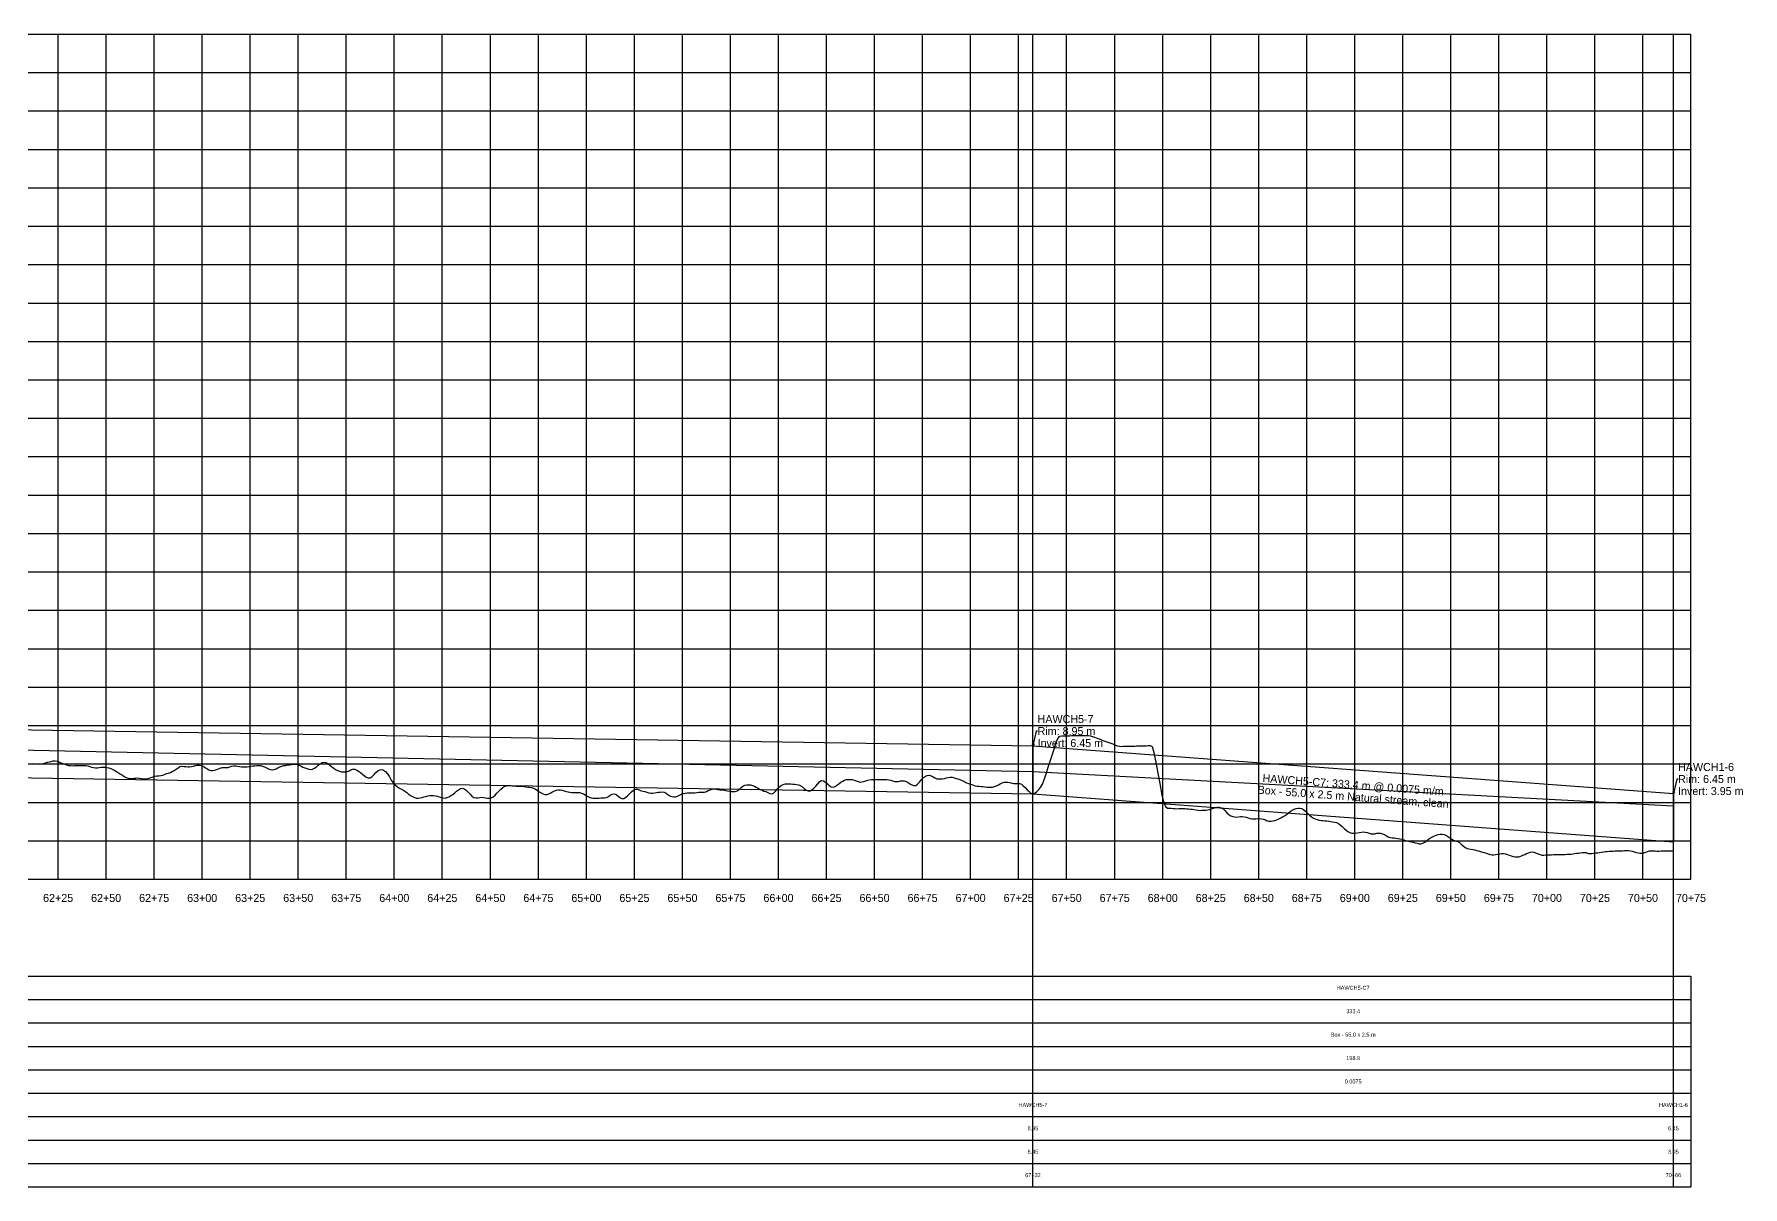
# Model space of a CAD drawing. Extents: x -64 to 7102, y -140 to 462.
# Drawn here: x 6213 to 7102, y -140 to 460 of the extents above; entities that cross this region are included whole.
import ezdxf
from ezdxf.enums import TextEntityAlignment as Align

# ---------------------------------------------------------------- set-up
doc = ezdxf.new("R2010")
doc.units = 0
for name, color, linetype in [('Annotation', 7, 'Continuous'), ('Annotation_Table', 254, 'Continuous'), ('Crown', 7, 'Continuous'), ('Grid', 254, 'Continuous'), ('Grid_Text', 7, 'Continuous'), ('Ground_Elevation', 3, 'Continuous'), ('Hydraulic_Grade', 5, 'Continuous'), ('Invert', 7, 'Continuous'), ('Structure', 7, 'Continuous')]:
    doc.layers.add(name, color=color, linetype=linetype)

msp = doc.modelspace()

# ---------------------------------------------------------------- linework, layer by layer
at = {"layer": 'Annotation', "color": 0}
for points in [[(6732.45, 89.49), (6732.25, 90.47), (6733.04, 90.29)], [(7065.86, 64.52), (7065.66, 65.5), (7066.45, 65.32)]]:
    msp.add_lwpolyline(points, close=True, dxfattribs=at)
for points in [[(6734.89, 97.11), (6734.15, 97.11), (6732.45, 89.49)], [(7068.3, 72.14), (7067.56, 72.14), (7065.86, 64.52)]]:
    msp.add_lwpolyline(points, dxfattribs=at)
at = {"layer": 'Annotation_Table', "color": 254}
for points in [[(6732.45, -140.21), (6732.45, 460)], [(7065.86, -140.21), (7065.86, 460)], [(-25, -30.48), (7074.95, -30.48)], [(7074.95, -30.48), (7074.95, -140.21)], [(-25, -42.67), (7074.95, -42.67)], [(-25, -54.86), (7074.95, -54.86)], [(-25, -67.06), (7074.95, -67.06)], [(-25, -79.25), (7074.95, -79.25)], [(-25, -91.44), (7074.95, -91.44)], [(-25, -103.63), (7074.95, -103.63)], [(-25, -115.82), (7074.95, -115.82)], [(-25, -128.02), (7074.95, -128.02)], [(-25, -140.21), (7074.95, -140.21)]]:
    msp.add_lwpolyline(points, dxfattribs=at)
at = {"layer": 'Crown', "color": 0}
for points in [[(5407.44, 110.56), (6732.45, 89.49)], [(6732.45, 89.49), (6732.45, 89.49)], [(6732.45, 89.49), (7065.86, 64.52)], [(7065.86, 64.52), (7065.86, 64.52)]]:
    msp.add_lwpolyline(points, dxfattribs=at)
at = {"layer": 'Grid', "color": 254}
for points in [[(-25, 460), (7075, 460)], [(6225, 20), (6225, 460)], [(6250, 20), (6250, 460)], [(6275, 20), (6275, 460)], [(6300, 20), (6300, 460)], [(6325, 20), (6325, 460)], [(6350, 20), (6350, 460)], [(6375, 20), (6375, 460)], [(6400, 20), (6400, 460)], [(6425, 20), (6425, 460)], [(6450, 20), (6450, 460)], [(6475, 20), (6475, 460)], [(6500, 20), (6500, 460)], [(6525, 20), (6525, 460)], [(6550, 20), (6550, 460)], [(6575, 20), (6575, 460)], [(6600, 20), (6600, 460)], [(6625, 20), (6625, 460)], [(6650, 20), (6650, 460)], [(6675, 20), (6675, 460)], [(6700, 20), (6700, 460)], [(6725, 20), (6725, 460)], [(6750, 20), (6750, 460)], [(6775, 20), (6775, 460)], [(6800, 20), (6800, 460)], [(6825, 20), (6825, 460)], [(6850, 20), (6850, 460)], [(6875, 20), (6875, 460)], [(6900, 20), (6900, 460)], [(6925, 20), (6925, 460)], [(6950, 20), (6950, 460)], [(6975, 20), (6975, 460)], [(7000, 20), (7000, 460)], [(7025, 20), (7025, 460)], [(7050, 20), (7050, 460)], [(7075, 20), (7075, 460)], [(-25, 440), (7075, 440)], [(-25, 420), (7075, 420)], [(-25, 400), (7075, 400)], [(-25, 380), (7075, 380)], [(-25, 360), (7075, 360)], [(-25, 340), (7075, 340)], [(-25, 320), (7075, 320)], [(-25, 300), (7075, 300)], [(-25, 280), (7075, 280)], [(-25, 260), (7075, 260)], [(-25, 240), (7075, 240)], [(-25, 220), (7075, 220)], [(-25, 200), (7075, 200)], [(-25, 180), (7075, 180)], [(-25, 160), (7075, 160)], [(-25, 140), (7075, 140)], [(-25, 120), (7075, 120)], [(-25, 100), (7075, 100)], [(-25, 80), (7075, 80)], [(-25, 60), (7075, 60)], [(-25, 40), (7075, 40)], [(-25, 20), (7075, 20)]]:
    msp.add_lwpolyline(points, dxfattribs=at)
at = {"layer": 'Ground_Elevation', "color": 3}
msp.add_lwpolyline([(6212.44, 80.25), (6213.44, 80.11), (6214.44, 79.98), (6215.44, 79.93), (6216.44, 80.05), (6217.44, 80.27), (6218.44, 80.6), (6219.44, 80.88), (6220.44, 81.13), (6221.44, 81.35), (6222.44, 81.53), (6223.44, 81.6), (6224.44, 81.42), (6225.44, 81.08), (6226.44, 80.62), (6227.44, 80.21), (6228.44, 79.83), (6229.44, 79.5), (6230.44, 79.25), (6231.44, 79.1), (6232.44, 79.07), (6233.44, 79.11), (6234.44, 79.16), (6235.44, 79.14), (6236.44, 79.13), (6237.44, 79.16), (6238.44, 79.21), (6239.44, 79.15), (6240.44, 78.95), (6241.44, 78.6), (6242.44, 78.29), (6243.44, 78.08), (6244.44, 78.01), (6245.44, 78.03), (6246.44, 78.11), (6247.44, 78.25), (6248.44, 78.32), (6249.44, 78.3), (6250.44, 78.18), (6251.44, 77.96), (6252.44, 77.63), (6253.44, 77.16), (6254.44, 76.59), (6255.44, 75.98), (6256.44, 75.35), (6257.44, 74.71), (6258.44, 74.07), (6259.44, 73.48), (6260.44, 72.96), (6261.44, 72.61), (6262.44, 72.42), (6263.44, 72.45), (6264.44, 72.54), (6265.44, 72.65), (6266.44, 72.69), (6267.44, 72.64), (6268.44, 72.49), (6269.44, 72.32), (6270.44, 72.25), (6271.44, 72.35), (6272.44, 72.63), (6273.44, 72.99), (6274.44, 73.36), (6275.44, 73.61), (6276.44, 73.78), (6277.44, 73.85), (6278.44, 73.93), (6279.44, 74.09), (6280.44, 74.54), (6281.44, 75), (6282.44, 75.25), (6283.44, 75.57), (6284.44, 76.02), (6285.44, 76.6), (6286.44, 77.28), (6287.44, 77.98), (6288.44, 78.61), (6289.44, 78.92), (6290.44, 78.74), (6291.44, 78.59), (6292.44, 78.53), (6293.44, 78.54), (6294.44, 78.66), (6295.44, 78.89), (6296.44, 79.19), (6297.44, 79.37), (6298.44, 79.41), (6299.44, 79.21), (6300.44, 78.82), (6301.44, 78.23), (6302.44, 77.56), (6303.44, 76.95), (6304.44, 76.61), (6305.44, 76.56), (6306.44, 76.78), (6307.44, 77.15), (6308.44, 77.52), (6309.44, 77.85), (6310.44, 78.1), (6311.44, 78.13), (6312.44, 78.11), (6313.44, 78.23), (6314.44, 78.49), (6315.44, 78.79), (6316.44, 79.01), (6317.44, 79.02), (6318.44, 78.87), (6319.44, 78.7), (6320.44, 78.56), (6321.44, 78.49), (6322.44, 78.49), (6323.44, 78.54), (6324.44, 78.65), (6325.44, 78.77), (6326.44, 78.93), (6327.44, 79.09), (6328.44, 79.2), (6329.44, 79.23), (6330.44, 79.12), (6331.44, 78.85), (6332.44, 78.51), (6333.44, 77.99), (6334.44, 77.45), (6335.44, 77.02), (6336.44, 76.88), (6337.44, 77.02), (6338.44, 77.43), (6339.44, 77.97), (6340.44, 78.51), (6341.44, 78.91), (6342.44, 79.12), (6343.44, 79.25), (6344.44, 79.47), (6345.44, 79.61), (6346.44, 79.71), (6347.44, 79.82), (6348.44, 79.86), (6349.44, 79.79), (6350.44, 79.36), (6351.44, 78.79), (6352.44, 78.3), (6353.44, 77.9), (6354.44, 77.58), (6355.44, 77.29), (6356.44, 77.15), (6357.44, 77.26), (6358.44, 77.79), (6359.44, 78.55), (6360.44, 79.38), (6361.44, 80.13), (6362.44, 80.71), (6363.44, 80.97), (6364.44, 80.81), (6365.44, 80.28), (6366.44, 79.32), (6367.44, 78.5), (6368.44, 77.81), (6369.44, 77.18), (6370.44, 76.61), (6371.44, 76.19), (6372.44, 75.97), (6373.44, 75.85), (6374.44, 75.83), (6375.44, 75.99), (6376.44, 76.4), (6377.44, 76.93), (6378.44, 77.22), (6379.44, 77.21), (6380.44, 76.84), (6381.44, 76.27), (6382.44, 75.54), (6383.44, 74.69), (6384.44, 73.84), (6385.44, 73.12), (6386.44, 72.73), (6387.44, 72.81), (6388.44, 73.44), (6389.44, 74.43), (6390.44, 75.47), (6391.44, 76.38), (6392.44, 76.91), (6393.44, 77.08), (6394.44, 76.83), (6395.44, 76.03), (6396.44, 74.79), (6397.44, 73.21), (6398.44, 71.58), (6399.44, 70.16), (6400.44, 69.11), (6401.44, 68.25), (6402.44, 67.52), (6403.44, 66.96), (6404.44, 66.44), (6405.44, 65.82), (6406.44, 65.09), (6407.44, 64.3), (6408.44, 63.59), (6409.44, 62.97), (6410.44, 62.48), (6411.44, 62.26), (6412.44, 62.25), (6413.44, 62.4), (6414.44, 62.58), (6415.44, 62.82), (6416.44, 63.1), (6417.44, 63.36), (6418.44, 63.54), (6419.44, 63.57), (6420.44, 63.52), (6421.44, 63.41), (6422.44, 63.22), (6423.44, 62.92), (6424.44, 62.56), (6425.44, 62.28), (6426.44, 62.22), (6427.44, 62.45), (6428.44, 62.91), (6429.44, 63.5), (6430.44, 64.14), (6431.44, 64.92), (6432.44, 65.77), (6433.44, 66.6), (6434.44, 67.15), (6435.44, 67.32), (6436.44, 66.98), (6437.44, 66.28), (6438.44, 65.3), (6439.44, 64.2), (6440.44, 63.22), (6441.44, 62.56), (6442.44, 62.31), (6443.44, 62.37), (6444.44, 62.55), (6445.44, 62.63), (6446.44, 62.57), (6447.44, 62.36), (6448.44, 62.17), (6449.44, 62.1), (6450.44, 62.33), (6451.44, 62.88), (6452.44, 63.71), (6453.44, 64.76), (6454.44, 65.86), (6455.44, 66.92), (6456.44, 67.75), (6457.44, 68.36), (6458.44, 68.65), (6459.44, 68.74), (6460.44, 68.71), (6461.44, 68.62), (6462.44, 68.54), (6463.44, 68.47), (6464.44, 68.41), (6465.44, 68.37), (6466.44, 68.35), (6467.44, 68.27), (6468.44, 68.14), (6469.44, 67.99), (6470.44, 67.84), (6471.44, 67.66), (6472.44, 67.38), (6473.44, 66.9), (6474.44, 66.28), (6475.44, 65.55), (6476.44, 64.87), (6477.44, 64.37), (6478.44, 64.09), (6479.44, 64.12), (6480.44, 64.43), (6481.44, 64.94), (6482.44, 65.51), (6483.44, 65.98), (6484.44, 66.3), (6485.44, 66.48), (6486.44, 66.5), (6487.44, 66.33), (6488.44, 66.04), (6489.44, 65.7), (6490.44, 65.42), (6491.44, 65.22), (6492.44, 65.16), (6493.44, 65.17), (6494.44, 65.2), (6495.44, 65.18), (6496.44, 65.06), (6497.44, 64.81), (6498.44, 64.42), (6499.44, 63.88), (6500.44, 63.25), (6501.44, 62.74), (6502.44, 62.39), (6503.44, 62.23), (6504.44, 62.15), (6505.44, 62.15), (6506.44, 62.24), (6507.44, 62.33), (6508.44, 62.35), (6509.44, 62.4), (6510.44, 62.6), (6511.44, 63.06), (6512.44, 63.67), (6513.44, 64.23), (6514.44, 64.38), (6515.44, 64.09), (6516.44, 63.43), (6517.44, 62.55), (6518.44, 62.02), (6519.44, 62.01), (6520.44, 62.53), (6521.44, 63.39), (6522.44, 64.44), (6523.44, 65.52), (6524.44, 66.4), (6525.44, 66.85), (6526.44, 66.8), (6527.44, 66.47), (6528.44, 66.07), (6529.44, 65.79), (6530.44, 65.58), (6531.44, 65.29), (6532.44, 64.97), (6533.44, 64.74), (6534.44, 64.8), (6535.44, 64.99), (6536.44, 65.18), (6537.44, 65.25), (6538.44, 65.33), (6539.44, 65.43), (6540.44, 65.28), (6541.44, 64.81), (6542.44, 64.08), (6543.44, 63.47), (6544.44, 63.07), (6545.44, 62.9), (6546.44, 62.95), (6547.44, 63.21), (6548.44, 63.7), (6549.44, 64.24), (6550.44, 64.67), (6551.44, 64.84), (6552.44, 64.89), (6553.44, 64.94), (6554.44, 64.93), (6555.44, 64.91), (6556.44, 64.96), (6557.44, 65.11), (6558.44, 65.28), (6559.44, 65.32), (6560.44, 65.28), (6561.44, 65.3), (6562.44, 65.68), (6563.44, 66.16), (6564.44, 66.58), (6565.44, 66.88), (6566.44, 66.96), (6567.44, 66.84), (6568.44, 66.66), (6569.44, 66.57), (6570.44, 66.57), (6571.44, 66.46), (6572.44, 66.23), (6573.44, 66.01), (6574.44, 65.81), (6575.44, 65.65), (6576.44, 65.57), (6577.44, 65.68), (6578.44, 66.06), (6579.44, 66.7), (6580.44, 67.58), (6581.44, 68.35), (6582.44, 68.87), (6583.44, 69.11), (6584.44, 69.17), (6585.44, 69.06), (6586.44, 68.79), (6587.44, 68.38), (6588.44, 67.87), (6589.44, 67.3), (6590.44, 66.75), (6591.44, 66.26), (6592.44, 65.89), (6593.44, 65.6), (6594.44, 65.19), (6595.44, 64.63), (6596.44, 64.47), (6597.44, 64.86), (6598.44, 65.82), (6599.44, 67.03), (6600.44, 68.12), (6601.44, 68.85), (6602.44, 69.3), (6603.44, 69.57), (6604.44, 69.7), (6605.44, 69.71), (6606.44, 69.61), (6607.44, 69.48), (6608.44, 69.41), (6609.44, 69.3), (6610.44, 69.13), (6611.44, 68.73), (6612.44, 68.05), (6613.44, 67.2), (6614.44, 66.4), (6615.44, 65.93), (6616.44, 66), (6617.44, 66.51), (6618.44, 67.36), (6619.44, 68.47), (6620.44, 69.69), (6621.44, 70.82), (6622.44, 71.32), (6623.44, 71.18), (6624.44, 70.46), (6625.44, 69.56), (6626.44, 68.69), (6627.44, 68.05), (6628.44, 67.91), (6629.44, 68.26), (6630.44, 68.92), (6631.44, 69.68), (6632.44, 70.44), (6633.44, 71.09), (6634.44, 71.56), (6635.44, 71.85), (6636.44, 71.96), (6637.44, 71.92), (6638.44, 71.92), (6639.44, 71.52), (6640.44, 71.14), (6641.44, 70.78), (6642.44, 70.59), (6643.44, 70.62), (6644.44, 70.81), (6645.44, 71.12), (6646.44, 71.48), (6647.44, 71.78), (6648.44, 71.92), (6649.44, 71.96), (6650.44, 71.93), (6651.44, 71.92), (6652.44, 71.89), (6653.44, 71.88), (6654.44, 71.89), (6655.44, 71.92), (6656.44, 71.92), (6657.44, 71.77), (6658.44, 71.47), (6659.44, 71.12), (6660.44, 70.9), (6661.44, 70.84), (6662.44, 70.94), (6663.44, 71.14), (6664.44, 71.26), (6665.44, 71.19), (6666.44, 70.83), (6667.44, 70.27), (6668.44, 69.65), (6669.44, 69.1), (6670.44, 68.75), (6671.44, 68.75), (6672.44, 69.43), (6673.44, 70.56), (6674.44, 71.88), (6675.44, 72.91), (6676.44, 73.61), (6677.44, 73.99), (6678.44, 74.1), (6679.44, 73.88), (6680.44, 73.35), (6681.44, 72.74), (6682.44, 72.32), (6683.44, 72.18), (6684.44, 72.21), (6685.44, 72.3), (6686.44, 72.46), (6687.44, 72.73), (6688.44, 73), (6689.44, 73.14), (6690.44, 73.04), (6691.44, 72.8), (6692.44, 72.5), (6693.44, 72.21), (6694.44, 71.87), (6695.44, 71.45), (6696.44, 70.95), (6697.44, 70.42), (6698.44, 69.96), (6699.44, 69.56), (6700.44, 69.21), (6701.44, 68.9), (6702.44, 68.65), (6703.44, 68.49), (6704.44, 68.39), (6705.44, 68.32), (6706.44, 68.22), (6707.44, 68.07), (6708.44, 67.92), (6709.44, 67.83), (6710.44, 67.84), (6711.44, 67.97), (6712.44, 68.23), (6713.44, 68.63), (6714.44, 69.14), (6715.44, 69.67), (6716.44, 70.14), (6717.44, 70.45), (6718.44, 70.56), (6719.44, 70.48), (6720.44, 70.27), (6721.44, 70.04), (6722.44, 69.86), (6723.44, 69.79), (6724.44, 69.8), (6725.44, 69.73), (6726.44, 69.38), (6727.44, 68.67), (6728.44, 67.68), (6729.44, 66.59), (6730.44, 65.59), (6731.44, 64.84), (6732.44, 64.49), (6733.44, 64.78), (6734.44, 65.64), (6735.44, 66.63), (6736.44, 67.66), (6737.44, 69.47), (6738.44, 72.26), (6739.44, 75.3), (6740.44, 78.39), (6741.44, 81.49), (6742.44, 84.61), (6743.44, 87.75), (6744.44, 90.74), (6745.44, 93.32), (6746.44, 94.5), (6747.44, 94.64), (6748.44, 94.66), (6749.44, 94.67), (6750.44, 94.7), (6751.44, 94.72), (6752.44, 94.73), (6753.44, 94.75), (6754.44, 94.76), (6755.44, 94.78), (6756.44, 94.8), (6757.44, 94.82), (6758.44, 94.83), (6759.44, 94.85), (6760.44, 94.87), (6761.44, 94.87), (6762.44, 94.7), (6763.44, 94.35), (6764.44, 93.97), (6765.44, 93.59), (6766.44, 93.2), (6767.44, 92.83), (6768.44, 92.45), (6769.44, 92.08), (6770.44, 91.7), (6771.44, 91.33), (6772.44, 90.96), (6773.44, 90.59), (6774.44, 90.22), (6775.44, 89.86), (6776.44, 89.5), (6777.44, 89.21), (6778.44, 89.14), (6779.44, 89.17), (6780.44, 89.2), (6781.44, 89.22), (6782.44, 89.25), (6783.44, 89.28), (6784.44, 89.3), (6785.44, 89.33), (6786.44, 89.36), (6787.44, 89.39), (6788.44, 89.42), (6789.44, 89.45), (6790.44, 89.47), (6791.44, 89.5), (6792.44, 89.53), (6793.44, 89.54), (6794.44, 89.05), (6795.44, 85.9), (6796.44, 80.69), (6797.44, 75.27), (6798.44, 69.79), (6799.44, 64.52), (6800.44, 60.21), (6801.44, 57.8), (6802.44, 57.04), (6803.44, 56.91), (6804.44, 56.89), (6805.44, 56.84), (6806.44, 56.76), (6807.44, 56.7), (6808.44, 56.71), (6809.44, 56.79), (6810.44, 56.85), (6811.44, 56.8), (6812.44, 56.68), (6813.44, 56.56), (6814.44, 56.5), (6815.44, 56.42), (6816.44, 56.28), (6817.44, 56.05), (6818.44, 55.89), (6819.44, 55.83), (6820.44, 55.89), (6821.44, 55.94), (6822.44, 55.99), (6823.44, 56.08), (6824.44, 56.31), (6825.44, 56.62), (6826.44, 56.94), (6827.44, 57.23), (6828.44, 57.44), (6829.44, 57.5), (6830.44, 57.21), (6831.44, 56.58), (6832.44, 55.64), (6833.44, 54.57), (6834.44, 53.6), (6835.44, 52.92), (6836.44, 52.55), (6837.44, 52.37), (6838.44, 52.33), (6839.44, 52.46), (6840.44, 52.62), (6841.44, 52.69), (6842.44, 52.52), (6843.44, 52.22), (6844.44, 51.85), (6845.44, 51.53), (6846.44, 51.34), (6847.44, 51.33), (6848.44, 51.47), (6849.44, 51.59), (6850.44, 51.62), (6851.44, 51.5), (6852.44, 51.23), (6853.44, 50.82), (6854.44, 50.36), (6855.44, 50.13), (6856.44, 50.19), (6857.44, 50.32), (6858.44, 50.53), (6859.44, 50.87), (6860.44, 51.4), (6861.44, 51.95), (6862.44, 52.48), (6863.44, 53.06), (6864.44, 53.74), (6865.44, 54.5), (6866.44, 55.21), (6867.44, 55.85), (6868.44, 56.38), (6869.44, 56.77), (6870.44, 57), (6871.44, 57.01), (6872.44, 56.71), (6873.44, 56.07), (6874.44, 55.27), (6875.44, 54.31), (6876.44, 53.35), (6877.44, 52.48), (6878.44, 51.84), (6879.44, 51.38), (6880.44, 51.05), (6881.44, 50.79), (6882.44, 50.63), (6883.44, 50.56), (6884.44, 50.46), (6885.44, 50.32), (6886.44, 50.15), (6887.44, 50), (6888.44, 49.87), (6889.44, 49.71), (6890.44, 49.45), (6891.44, 49), (6892.44, 48.31), (6893.44, 47.34), (6894.44, 46.34), (6895.44, 45.45), (6896.44, 44.8), (6897.44, 44.33), (6898.44, 44.02), (6899.44, 43.89), (6900.44, 43.93), (6901.44, 44.08), (6902.44, 44.29), (6903.44, 44.49), (6904.44, 44.59), (6905.44, 44.54), (6906.44, 44.27), (6907.44, 43.92), (6908.44, 43.66), (6909.44, 43.6), (6910.44, 43.69), (6911.44, 43.87), (6912.44, 43.97), (6913.44, 43.94), (6914.44, 43.66), (6915.44, 43.18), (6916.44, 42.6), (6917.44, 42.01), (6918.44, 41.64), (6919.44, 41.48), (6920.44, 41.48), (6921.44, 41.41), (6922.44, 41.26), (6923.44, 41.02), (6924.44, 40.78), (6925.44, 40.5), (6926.44, 40.18), (6927.44, 39.89), (6928.44, 39.65), (6929.44, 39.46), (6930.44, 39.25), (6931.44, 38.98), (6932.44, 38.66), (6933.44, 38.45), (6934.44, 38.46), (6935.44, 38.76), (6936.44, 39.31), (6937.44, 40), (6938.44, 40.78), (6939.44, 41.51), (6940.44, 42.11), (6941.44, 42.55), (6942.44, 42.91), (6943.44, 43.2), (6944.44, 43.43), (6945.44, 43.47), (6946.44, 43.29), (6947.44, 42.85), (6948.44, 42.2), (6949.44, 41.48), (6950.44, 40.79), (6951.44, 40.29), (6952.44, 39.93), (6953.44, 39.58), (6954.44, 39.02), (6955.44, 38.26), (6956.44, 37.36), (6957.44, 36.52), (6958.44, 36.02), (6959.44, 35.79), (6960.44, 35.63), (6961.44, 35.45), (6962.44, 35.24), (6963.44, 34.99), (6964.44, 34.74), (6965.44, 34.45), (6966.44, 34.13), (6967.44, 33.83), (6968.44, 33.54), (6969.44, 33.23), (6970.44, 32.92), (6971.44, 32.69), (6972.44, 32.73), (6973.44, 32.88), (6974.44, 33.05), (6975.44, 33.21), (6976.44, 33.34), (6977.44, 33.36), (6978.44, 33.22), (6979.44, 32.92), (6980.44, 32.51), (6981.44, 32.11), (6982.44, 31.79), (6983.44, 31.61), (6984.44, 31.56), (6985.44, 31.69), (6986.44, 32.02), (6987.44, 32.46), (6988.44, 32.87), (6989.44, 33.32), (6990.44, 33.74), (6991.44, 34.12), (6992.44, 34.3), (6993.44, 34.07), (6994.44, 33.61), (6995.44, 33.17), (6996.44, 32.76), (6997.44, 32.47), (6998.44, 32.49), (6999.44, 32.66), (7000.44, 32.71), (7001.44, 32.73), (7002.44, 32.74), (7003.44, 32.77), (7004.44, 32.79), (7005.44, 32.8), (7006.44, 32.81), (7007.44, 32.82), (7008.44, 32.85), (7009.44, 32.88), (7010.44, 32.94), (7011.44, 33.01), (7012.44, 33.1), (7013.44, 33.21), (7014.44, 33.34), (7015.44, 33.47), (7016.44, 33.61), (7017.44, 33.74), (7018.44, 33.85), (7019.44, 33.93), (7020.44, 33.89), (7021.44, 33.38), (7022.44, 33.32), (7023.44, 33.44), (7024.44, 33.53), (7025.44, 33.64), (7026.44, 33.76), (7027.44, 33.9), (7028.44, 34.04), (7029.44, 34.18), (7030.44, 34.32), (7031.44, 34.44), (7032.44, 34.52), (7033.44, 34.59), (7034.44, 34.64), (7035.44, 34.67), (7036.44, 34.7), (7037.44, 34.72), (7038.44, 34.75), (7039.44, 34.8), (7040.44, 34.86), (7041.44, 34.92), (7042.44, 34.91), (7043.44, 34.79), (7044.44, 34.55), (7045.44, 34.26), (7046.44, 33.96), (7047.44, 33.73), (7048.44, 33.57), (7049.44, 33.55), (7050.44, 33.71), (7051.44, 34.12), (7052.44, 34.45), (7053.44, 34.76), (7054.44, 34.75), (7055.44, 34.72), (7056.44, 34.68), (7057.44, 34.66), (7058.44, 34.66), (7059.44, 34.68), (7060.44, 34.71), (7061.44, 34.74), (7062.44, 34.78), (7063.44, 34.82), (7064.44, 34.83), (7065.86, 34.83)], dxfattribs=at)
at = {"layer": 'Hydraulic_Grade', "color": 5}
for points in [[(5407.44, 104.27), (6732.45, 76.13)], [(6732.45, 76.13), (6732.45, 76.13)], [(6732.45, 76.13), (7065.86, 58.26)], [(7065.86, 58.26), (7065.86, 58.26), (7065.86, 58.26)]]:
    msp.add_lwpolyline(points, dxfattribs=at)
at = {"layer": 'Invert', "color": 0}
for points in [[(5407.44, 85.56), (6732.45, 64.49)], [(6732.45, 64.49), (6732.45, 64.49)], [(6732.45, 64.49), (7065.86, 39.52)], [(7065.86, 39.52), (7065.86, 39.52)]]:
    msp.add_lwpolyline(points, dxfattribs=at)
at = {"layer": 'Structure', "color": 0}
for points in [[(6732.45, 89.49), (6732.45, 64.49)], [(6732.45, 89.49), (6732.45, 64.49)], [(7065.86, 64.52), (7065.86, 39.52)], [(7065.86, 64.52), (7065.86, 39.52)]]:
    msp.add_lwpolyline(points, dxfattribs=at)

# ---------------------------------------------------------------- texts
at = {"layer": 'Annotation', "color": 0}
for s, height, p in [('HAWCH5-7', 4.167, (6734.89, 103.36)), ('Rim: 8.95 m', 4.1667, (6734.89, 97.11)), ('Invert: 6.45 m', 4.1667, (6734.89, 90.86)), ('HAWCH1-6', 4.167, (7068.3, 78.39)), ('Rim: 6.45 m', 4.1667, (7068.3, 72.14)), ('Invert: 3.95 m', 4.1667, (7068.3, 65.89))]:
    msp.add_text(s, height=height, dxfattribs=at).set_placement(p, align=Align.MIDDLE_LEFT)
for s, p in [('HAWCH5-C7: 333.4 m @ 0.0075 m/m', (6899.15, 69.14)), ('Box - 55.0 x 2.5 m Natural stream, clean', (6899.15, 62.89))]:
    msp.add_text(s, height=4.1667, rotation=355.71688, dxfattribs=at).set_placement(p, align=Align.MIDDLE_CENTER)
at = {"layer": 'Annotation_Table', "color": 0}
for s, height, p in [('HAWCH5-C7', 2.083, (6899.15, -36.58)), ('333.4', 2.083, (6899.15, -48.77)), ('Box - 55.0 x 2.5 m', 2.0833, (6899.15, -60.96)), ('198.9', 2.083, (6899.15, -73.15)), ('0.0075', 2.083, (6899.15, -85.34)), ('HAWCH5-7', 2.083, (6732.45, -97.54)), ('HAWCH1-6', 2.083, (7065.86, -97.54)), ('8.95', 2.083, (6732.45, -109.73)), ('6.45', 2.083, (7065.86, -109.73)), ('6.45', 2.083, (6732.45, -121.92)), ('3.95', 2.083, (7065.86, -121.92)), ('67+32', 2.083, (6732.45, -134.11)), ('70+66', 2.083, (7065.86, -134.11))]:
    msp.add_text(s, height=height, dxfattribs=at).set_placement(p, align=Align.MIDDLE_CENTER)
at = {"layer": 'Grid_Text', "color": 0}
for s, p in [('62+25', (6225, 12.3)), ('62+50', (6250, 12.3)), ('62+75', (6275, 12.3)), ('63+00', (6300, 12.3)), ('63+25', (6325, 12.3)), ('63+50', (6350, 12.3)), ('63+75', (6375, 12.3)), ('64+00', (6400, 12.3)), ('64+25', (6425, 12.3)), ('64+50', (6450, 12.3)), ('64+75', (6475, 12.3)), ('65+00', (6500, 12.3)), ('65+25', (6525, 12.3)), ('65+50', (6550, 12.3)), ('65+75', (6575, 12.3)), ('66+00', (6600, 12.3)), ('66+25', (6625, 12.3)), ('66+50', (6650, 12.3)), ('66+75', (6675, 12.3)), ('67+00', (6700, 12.3)), ('67+25', (6725, 12.3)), ('67+50', (6750, 12.3)), ('67+75', (6775, 12.3)), ('68+00', (6800, 12.3)), ('68+25', (6825, 12.3)), ('68+50', (6850, 12.3)), ('68+75', (6875, 12.3)), ('69+00', (6900, 12.3)), ('69+25', (6925, 12.3)), ('69+50', (6950, 12.3)), ('69+75', (6975, 12.3)), ('70+00', (7000, 12.3)), ('70+25', (7025, 12.3)), ('70+50', (7050, 12.3)), ('70+75', (7075, 12.3))]:
    msp.add_text(s, height=4.167, dxfattribs=at).set_placement(p, align=Align.TOP_CENTER)

doc.saveas('drawing.dxf')
